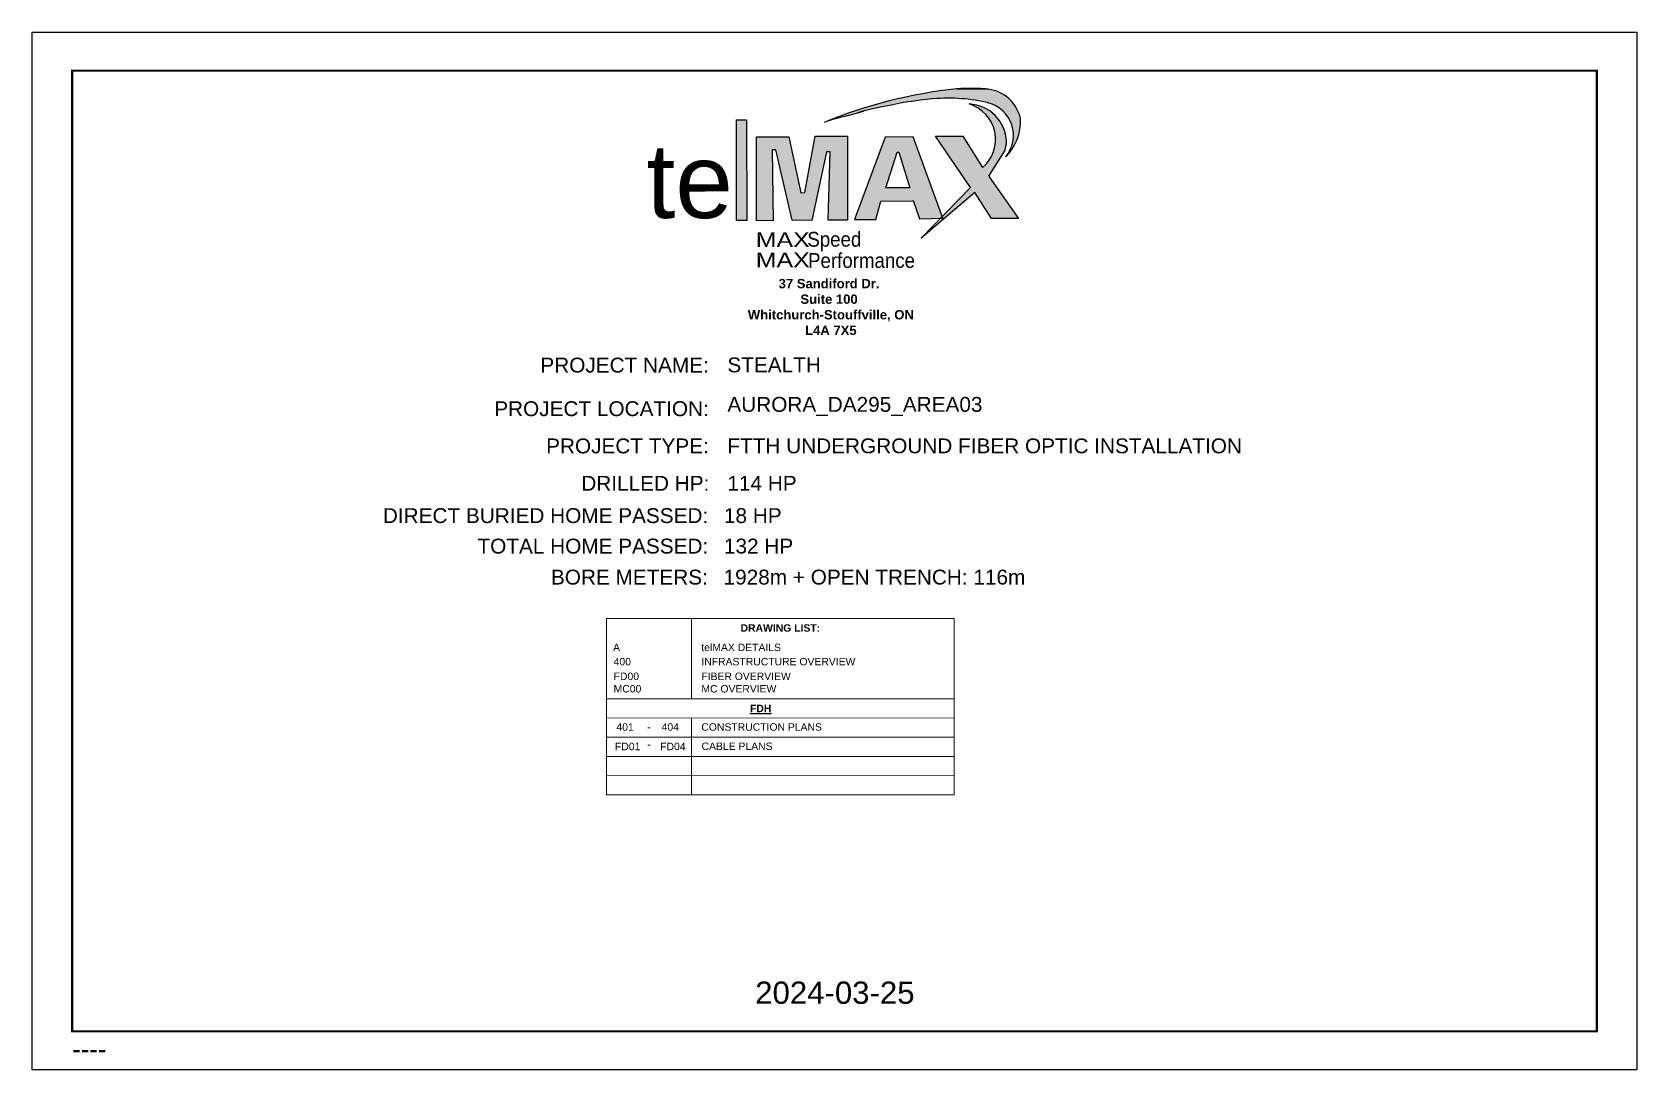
# Paper-space layout 'COVER' of a CAD drawing. Header units: metres. Extents: x 0 to 864, y 0 to 559.
import ezdxf
from ezdxf.enums import TextEntityAlignment as Align

# ---------------------------------------------------------------- set-up
doc = ezdxf.new("R2010")
doc.units = ezdxf.units.M
doc.header["$LTSCALE"] = 10
doc.header["$MEASUREMENT"] = 0
doc.layers.add('VIEWPORT', color=1, linetype='Continuous', lineweight=0, plot=False)
doc.styles.add('AERIAL', font='arial.ttf', dxfattribs={"height": 2})
doc.styles.add('ARIAL', font='arial.ttf')
doc.styles.get("Standard").update_dxf_attribs({"font": 'arial.ttf'})
doc.styles.add('STYLE4', font='arial.ttf')

# ---------------------------------------------------------------- blocks, each defined once
blk = doc.blocks.new('telMAX LOGO')
h = blk.add_hatch(color=152)
h.dxf.hatch_style = 1
edge = h.paths.add_edge_path()
edge.add_arc((72.29979991874286, -70.29750475385535), 118.8941192814135, 84.98420324289752, 85.66885589759848)
edge.add_arc((80.34528642296583, 28.11964641208474), 20.15905854034321, 87.34590822776427, 89.409331813942)
edge.add_line((80.55310458565474, 48.27763373334878), (66.022281630684, 48.4304416046922))
edge.add_arc((72.40536300566778, -75.85710590570295), 124.4513487029706, 92.93997746843706, 93.03868180926841)
edge.add_arc((95.77317361797299, -219.0046709370368), 269.0974920763819, 96.39335484580421, 112.0727713996465)
edge.add_arc((27.43768239420007, -62.07934201954369), 98.09107491894217, 103.10669995235719, 109.52698321454409, ccw=False)
edge.add_arc((-115.1958689727622, 496.7118566436507), 478.6432301414118, 284.5676696325424, 285.4818865398276)
edge.add_arc((55.0389795234129, -108.389737432553), 149.9650488375778, 99.6636446986306, 106.4507772724472, ccw=False)
edge.add_arc((67.39083855052117, -132.2657221896841), 175.7655902396382, 94.61936529262942, 102.327414705036, ccw=False)
edge.add_arc((61.4306851013818, -50.69493029517081), 93.98185974052038, 76.74802335500573, 95.00257859648792, ccw=False)
edge.add_arc((78.08673388952748, 23.23965279937383), 18.21279170856177, -39.50021506190183, 74.43264179819329, ccw=False)
edge.add_arc((72.25572659317984, 31.15764397428001), 27.85226731000745, 315.5550849713464, 356.0659959344028)
edge.add_line((100.0423666424591, 29.24677268612484), (100.03925286604, 32.42491376406782))
edge.add_arc((80.34528642296583, 28.11964641208474), 20.15905854034321, 12.33134684493516, 83.30715091269907)
edge = h.paths.add_edge_path()
edge.add_arc((72.29979991852052, -70.29750475620999), 118.8941192837783, 84.98420324288716, 85.66885589758515)
edge.add_arc((80.34528642296583, 28.11964641208464), 20.15905854034322, 87.34590822781021, 90.05613539037546)
edge.add_line((80.32553564115717, 48.27869527703864), (64.57079373781288, 48.27771107048081))
edge.add_arc((95.77317361797036, -219.0046709370228), 269.0974920763676, 96.65853530162666, 112.0727713996469)
edge.add_arc((27.43768239420937, -62.07934201957151), 98.0910749189714, 103.10669995235861, 109.52698321454329, ccw=False)
edge.add_arc((-115.1958689730698, 496.7118566447779), 478.6432301425801, 284.5676696325442, 285.4818865398286)
edge.add_arc((55.03897952341421, -108.3897374325607), 149.9650488375855, 99.6636446986297, 106.4507772724418, ccw=False)
edge.add_arc((67.39083855051635, -132.2657221896383), 175.7655902395923, 94.6193652926317, 102.32741470503692, ccw=False)
edge.add_arc((61.43068510138122, -50.69493029517112), 93.9818597405208, 76.7480233550055, 95.00257859649219, ccw=False)
edge.add_arc((78.08673388952748, 23.23965279937378), 18.2127917085618, -39.50021506190183, 74.43264179819369, ccw=False)
edge.add_arc((72.25572659318064, 31.15764397427942), 27.8522673100065, 315.555084971346, 356.0659959344038)
edge.add_line((100.042366642459, 29.24677268612484), (100.03925286604, 32.42491376406782))
edge.add_arc((80.34528642296583, 28.11964641208464), 20.15905854034322, 12.3313468449354, 83.30715091268252)
h = blk.add_hatch(color=152)
h.dxf.hatch_style = 1
edge = h.paths.add_edge_path()
edge.add_arc((72.29979991863244, -70.2975047546494), 118.8941192822136, 84.98420324287379, 85.6688558975588)
edge.add_arc((80.34528642296537, 28.11964641208398), 20.15905854034379, 87.34590822767149, 89.4093318139407)
edge.add_line((80.55310458565474, 48.27763373334855), (66.0222816306824, 48.43044160469208))
edge.add_arc((72.40536302160291, -75.85710621002835), 124.4513490077127, 92.93997746857838, 93.03868180916751)
edge.add_arc((95.77317361797058, -219.0046709370253), 269.0974920763701, 96.39335484580408, 112.072771399647)
edge.add_arc((27.43768239420322, -62.07934201956703), 98.0910749189652, 103.10669995235702, 109.52698321454139, ccw=False)
edge.add_arc((-115.1958689741078, 496.7118566485972), 478.6432301465381, 284.5676696325492, 285.4818865398249)
edge.add_arc((55.03897952340787, -108.3897374325338), 149.9650488375579, 99.66364469862941, 106.45077727244791, ccw=False)
edge.add_arc((67.39083855053178, -132.2657221897328), 175.7655902396878, 94.6193652926325, 102.32741470503561, ccw=False)
edge.add_arc((61.43068510138122, -50.69493029516856), 93.98185974051829, 76.74802335500522, 95.00257859648929, ccw=False)
edge.add_arc((78.08673388952779, 23.23965279937395), 18.21279170856157, -39.50021506190262, 74.4326417981951, ccw=False)
edge.add_arc((72.25572659317973, 31.15764397428007), 27.85226731000757, 315.5550849713464, 362.1276825287416)
edge.add_arc((80.34528642296537, 28.11964641208398), 20.15905854034379, 11.65372270478298, 83.30715091267356)
at = {"true_color": 0x3550b1}
h = blk.add_hatch(color=175, dxfattribs=at)
h.dxf.hatch_style = 1
h.paths.add_polyline_path([(65.80817909469899, 48.41926094831014), (82.69475981533986, 48.14132506327444, 0.03555731122771201)])
h = blk.add_hatch(color=256)
h.dxf.hatch_style = 1
h.paths.add_polyline_path([(-47.313506579266, 31.66370859287356), (-52.76580265989997, 31.65836671831557), (-52.71273713260857, -22.50407444860452), (-47.2604410519746, -22.49873257404654)])
h.paths.add_polyline_path([(-33.5671711010057, 15.42647463143915), (-31.50285575028777, 15.42849713966112), (-22.86440155858397, -22.4590250106183), (-12.20222408005669, -22.51866608435301), (-4.296189028687941, 14.43769634519901), (-2.257405704326146, 14.49427531171348), (-3.46001406875709, -22.16291754880064), (7.067940696269275, -22.15459271704958), (6.955061184359337, 22.82528736697633), (-10.38534605283047, 22.94585295052473), (-15.92928516617399, -7.390124449285038), (-18.13102331073216, -7.5986103433404), (-24.55992283937844, 22.51930448377077), (-41.90019530769082, 22.50231539166039), (-41.92466728310431, -22.75280714487589), (-33.04864991094952, -22.63987346205972)])
h.paths.add_polyline_path([(10.78364486350385, -22.08217486057979), (22.18647637911588, -22.07100296260114), (25.01773711955139, -12.16437818508253), (42.42668141199469, -12.00976873690229), (42.42647926037612, -11.80343845610266), (45.80790543978291, -21.70397636788541), (57.10831328687251, -21.25607147008364), (57.95929392114267, -20.37583861375547), (42.39285474799953, 22.51612390993443), (27.18584682965577, 22.36367180385737)])
h.paths.add_polyline_path([(33.7995516160321, 14.3232732866377), (34.55653462906746, 14.25523753515647), (40.49311393641698, -4.996433794810639), (27.71603252945315, -4.940293352032882)], flags=16)
h.paths.add_polyline_path([(83.31675487795138, 0.9996472574959476), (83.05337324731082, 1.322211914723574), (91.61530437245872, 15.02213758674652, 0.05522850170941324), (92.62816329289015, 19.97024370407964, 0.3857752007070425), (72.50193694006632, 40.17730587543054, -0.5949999362839078), (79.68736264737927, 5.9362284393404), (69.12654275407874, 22.94191092043238), (54.40877890342986, 22.817711440939), (73.11160782143662, -4.70266814745535), (57.95929392114268, -20.37583861375544), (58.5360847328969, -21.96513527990984), (75.59561885009111, -7.478594477242273), (84.4371535228432, -21.50432737680723), (98.93535427117567, -21.49012279793465)])
h = blk.add_hatch(color=256)
h.dxf.hatch_style = 1
h.paths.add_polyline_path([(58.2621520513245, -21.2103377195089), (57.95929392114267, -20.37583861375547), (57.10831328687247, -21.25607147008365)])
at = {"color": 175, "true_color": 0x3550b1}
blk.add_line((66.02263124056431, 48.4304595592426), (80.84135663917363, 48.27768635640987), dxfattribs=at)
for p, q in [((54.40877890342985, 22.81771144093899), (69.12654275407873, 22.94191092043238)), ((69.12654275407873, 22.94191092043238), (79.68736264737926, 5.936228439340416)), ((83.0533732473108, 1.322211914723571), (91.6078673012864, 15.01023754681521)), ((-3.455890416037712, -22.16291428808041), (7.067940696269282, -22.15459271704958))]:
    blk.add_line(p, q)
blk.add_lwpolyline([(65.80817909470139, 48.41926094831009), (82.69475981534045, 48.14132506327444)], dxfattribs=at)
for points in [[(-52.76580265989997, 31.65836671831558), (-47.313506579266, 31.66370859287356), (-47.2604410519746, -22.49873257404654), (-52.71273713260857, -22.50407444860452)], [(22.18647637911591, -22.07100296260115), (25.01773711955138, -12.16437818508253), (42.42668141199469, -12.00976873690229), (42.42647926037614, -11.80343845610267), (45.80790543978291, -21.70397636788541), (58.2621520513245, -21.2103377195089), (42.39285474799954, 22.51612390993442), (27.18584682965577, 22.36367180385738), (10.78364486350386, -22.08217486057979)]]:
    blk.add_lwpolyline(points, close=True)
for points in [[(-33.04864991094954, -22.63987346205972), (-41.92466728310431, -22.75280714487589), (-41.90019530769082, 22.50231539166039), (-24.55992283937844, 22.51930448377076), (-18.13102331073216, -7.5986103433404), (-15.929285166174, -7.390124449285039), (-10.38534605283047, 22.94585295052473), (6.955061184359335, 22.82528736697633), (7.067940696269282, -22.15459271704958)], [(46.7330321076201, -31.98800004734623), (73.11160782143662, -4.702668147455354), (54.40877890342985, 22.81771144093899), (69.12654275407873, 22.94191092043238), (79.68736264737926, 5.936228439340416)], [(-3.460079353532855, -22.16490752050454), (-2.257405704326156, 14.49427531171348), (-4.296189028687942, 14.43769634519901), (-12.20222408005668, -22.51866608435302), (-22.86440155858397, -22.45902501061831), (-31.50285575028777, 15.42849713966112), (-33.5671711010057, 15.42647463143915), (-33.04816689831486, -22.67533301016923)], [(27.69434308044447, -5.008973361150735), (33.79955161603211, 14.3232732866377), (34.55653462906747, 14.25523753515647), (40.49311393641698, -4.996433794810639), (27.69427569770335, -4.940197756009896)], [(83.0533732473108, 1.322211914723571), (83.3167548779514, 0.9996472574959474), (98.93535427117565, -21.49012279793465), (84.4371535228432, -21.50432737680723), (75.59561885009111, -7.478594477242272), (46.7330321076201, -31.98800004734623)], [(57.10831328687247, -21.25607147008365), (57.95929392114267, -20.37583861375547), (58.2621520513245, -21.2103377195089), (57.10831328687247, -21.25607147008365)]]:
    blk.add_lwpolyline(points)
at = {"color": 152}
for centre, radius, start, end in [((95.7731736179737, -219.0046709370379), 269.097492076383, 96.39335484580508, 112.1260089366417), ((61.43068510138168, -50.69493029516956), 93.9818597405192, 76.6735443957273, 95.00257859648197), ((80.34528642296583, 28.11964641208469), 20.15905854034318, 11.65372270477344, 83.30715091270523), ((-115.1958689728598, 496.7118566440446), 478.6432301418176, 284.5676696325397, 285.8776347509369), ((55.03897952341239, -108.3897374325537), 149.9650488375783, 99.66364469863095, 106.4507772724477), ((67.3908385505255, -132.2657221896958), 175.7655902396502, 93.73867189556871, 102.3274147050378), ((78.08673388952758, 23.23965279937392), 18.21279170856172, 320.4997849380997, 75.67451114373416), ((27.43768239420891, -62.07934201957205), 98.09107491897188, 103.1066999523617, 109.6957477403533), ((72.25572659317952, 31.15764397428021), 27.8522673100078, 315.5550849713306, 2.127682528733681)]:
    blk.add_arc(centre, radius, start, end, dxfattribs=at)
at = {"color": 175, "true_color": 0x3550b1}
for centre, radius, start, end in [((72.29979991863468, -70.29750475483056), 118.8941192823941, 84.94247288835481, 93.1299069244347), ((80.34528642296583, 28.11964641208469), 20.15905854034318, 87.34590822776572, 89.35385526928283)]:
    blk.add_arc(centre, radius, start, end, dxfattribs=at)
for centre, radius, start, end in [((66.80100065018064, 21.10651236194583), 19.90466879441368, 310.3461585951054, 73.35673001501111), ((71.41879413690415, 18.97210800963916), 21.23284283508465, 2.69441295576558, 87.07592339900977), ((69.79171711254813, 22.06706202368363), 22.93250795733177, 342.0148223400824, 354.7538720394191)]:
    blk.add_arc(centre, radius, start, end)
at = {"style": 'AERIAL'}
blk.add_text('te', height=40, rotation=0.0561353903754493, dxfattribs=at).set_placement((-101.1949337443544, -21.24655757866881))
at = {"color": 152, "style": 'AERIAL'}
for s, width, p in [('MAX', 1.199999999999999, (-42.36489684465037, -36.88797738510062)), ('Speed', 0.9, (-14.6220652254536, -36.67581787174543)), ('MAX', 1.199999999999999, (-42.37187604708927, -47.79865629064372)), ('Performance', 0.9, (-14.22842569208845, -48.0975389658942))]:
    blk.add_text(s, height=8, rotation=0.0561353903754493, dxfattribs=dict(at, width=width)).set_placement(p)
blk = doc.blocks.new('*U269')
at = {"color": 7, "const_width": 1.207356550814765}
blk.add_lwpolyline([(722.0481283704057, 538.0250093943907), (21.5, 538.0250093943923), (21.5, 20.77500939439051), (842.0996135448786, 20.7750093850118), (842.0996135448786, 538.0250093943905)], dxfattribs=at)
at = {"color": 7, "const_width": 0.9999999999999998}
blk.add_lwpolyline([(21.5, 538.0250093943923), (842.0996135448786, 538.0250093943905), (842.0996135448786, 20.77500939439233), (21.5, 20.77500939439051)], close=True, dxfattribs=at)
at = {"layer": 'VIEWPORT'}
blk.add_lwpolyline([(0, 558.800018788781), (863.5996135448787, 558.800018788781), (863.5996135448804, 1.819e-12), (0, 0)], close=True, dxfattribs=at)
blk.add_blockref('telMAX LOGO', (431.794579263585, 479.8996261843888))
at = {"style": 'ARIAL'}
for s, p in [('PROJECT NAME:', (364.1700216188983, 375.4888138605152)), ('PROJECT LOCATION:', (364.1700216188983, 352.0275814821614)), ('PROJECT TYPE:', (364.1700216188983, 331.9816542689053)), ('DRILLED HP:', (364.4756150704671, 311.8540962880052))]:
    blk.add_text(s, height=8, dxfattribs=at).set_placement(p, align=Align.RIGHT)
at = {"insert": (383.473579026887, 425.8913405558861), "char_height": 5.027084887986129, "attachment_point": 1}
blk.add_mtext_dynamic_manual_height_columns('\\pxqc;{\\fArial|b1|i0|c0|p34;37 Sandiford Dr. \\PSuite 100\\P Whitchurch-Stouffville, ON\\P L4A 7X5}', width=90.79045690466957, gutter_width=989.9635874485648, heights=[35.05768584588123], dxfattribs=at)
at = {"ltscale": 1.5, "style": 'STYLE4'}
for s, insert, char_height, attachment_point in [('STEALTH', (374.1628575841223, 375.4888138605152), 8, 7), ('AURORA_DA295_AREA03', (374.1628575841223, 352.0275814821614), 8, 7), ('FTTH UNDERGROUND FIBER OPTIC INSTALLATION', (374.1628575841223, 331.89422541122), 8, 7), ('114 HP', (374.1628575841223, 311.8703509228161), 8, 7), ('2024-03-25', (389.1284447539038, 41.49888072575209), 12, 4)]:
    blk.add_mtext(s, dxfattribs=dict(at, insert=insert, char_height=char_height, attachment_point=attachment_point))
at = {"color": 1, "insert": (21.5, 16.25545851372953), "char_height": 10, "attachment_point": 1}
blk.add_mtext('----', dxfattribs=at)

psp = doc.layouts.new('COVER')

# ---------------------------------------------------------------- linework, layer by layer
at = {"const_width": 0.5}
for points in [[(309.1560594555915, 243.0028255222577), (496.1348326338423, 243.0028255222577), (496.1348326338423, 148.0905271068007), (309.1560594555915, 148.0905271068007), (309.1560594555915, 243.0028255222577)], [(354.8770394794154, 199.7576559962975), (354.8770394794154, 243.0028255222577)], [(496.1348326338423, 199.7576559962975), (309.1560594555915, 199.7576559962975)], [(496.1348326338423, 189.4812090827145), (309.1560594555915, 189.4812090827145)], [(354.8770394794154, 148.0905271068007), (354.8770394794154, 189.4812090827145)], [(496.1348326338423, 179.0973616466487), (309.1560594555915, 179.0973616466487)], [(496.1348326338423, 168.8209147330657), (309.1560594555915, 168.8209147330657)], [(496.1718699643225, 158.4370672969999), (309.1930967860716, 158.4370672969999)]]:
    psp.add_lwpolyline(points, dxfattribs=at)

# ---------------------------------------------------------------- block references
at = {"color": 7}
psp.add_blockref('*U269', (0, -1.137e-13), dxfattribs=at)

# ---------------------------------------------------------------- texts
at = {"style": 'ARIAL'}
for s, p in [('DIRECT BURIED HOME PASSED:', (363.8570759738947, 294.4483155445767)), ('TOTAL HOME PASSED:', (363.8570759738947, 278.0403367378731)), ('BORE METERS:', (363.6483118696999, 261.3447813817211))]:
    psp.add_text(s, height=8, dxfattribs=at).set_placement(p, align=Align.RIGHT)
for s, p in [('18 HP', (372.3061654425446, 294.4483155445767)), ('132 HP', (372.3061654425446, 278.0403367378731)), ('1928m + OPEN TRENCH: 116m', (372.0974013383498, 261.3447813817211))]:
    psp.add_text(s, height=8, dxfattribs=at).set_placement(p)
at = {"color": 7, "style": 'ARIAL'}
for s, p in [('A', (312.6429697977999, 225.4929450316967)), ('telMAX DETAILS', (360.1551140677031, 225.4929450316967)), ('400', (312.9485632493688, 217.8518151173931)), ('INFRASTRUCTURE OVERVIEW', (360.1551140677031, 217.8518151173931)), ('FD00', (312.9485632493688, 209.928919675814)), ('MC00', (312.9485632493688, 203.2170231349825)), ('FIBER OVERVIEW', (360.1551140677031, 209.928919675814)), ('MC OVERVIEW', (360.1551140677031, 203.2170231349825)), ('401', (314.4341340438793, 182.647714595458)), ('404', (338.7811554758055, 182.647714595458)), ('CONSTRUCTION PLANS', (360.1551140677031, 182.6463503389778)), ('FD01', (313.6641470802689, 172.1544885326225)), ('FD04', (338.0111685121951, 172.1544885326225)), ('CABLE PLANS', (360.2590429258173, 172.2610494094749))]:
    psp.add_text(s, height=4, dxfattribs=at).set_placement(p)
for p in [(332.0165494675034, 182.647714595458), (332.0165494675034, 173.3089989802249)]:
    psp.add_text('-', height=4, dxfattribs=at).set_placement(p, align=Align.CENTER)
at = {"char_height": 4, "attachment_point": 5, "style": 'ARIAL'}
for s, width, insert in [('\\pxsm0.75;{\\fArial|b1|i0|c0|p34;\\C7;DRAWING LIST:}', 47.04057160340906, (402.6454460447169, 237.9285906737133)), ('\\pxsm0.75,ql;{\\fArial|b1|i0|c0|p34;\\L\\C180;FDH}', 32.63951481813254, (402.6454460447169, 194.619432539506))]:
    psp.add_mtext_dynamic_manual_height_columns(s, width=width, gutter_width=0, heights=[0], dxfattribs=dict(at, insert=insert))

doc.saveas('drawing.dxf')
